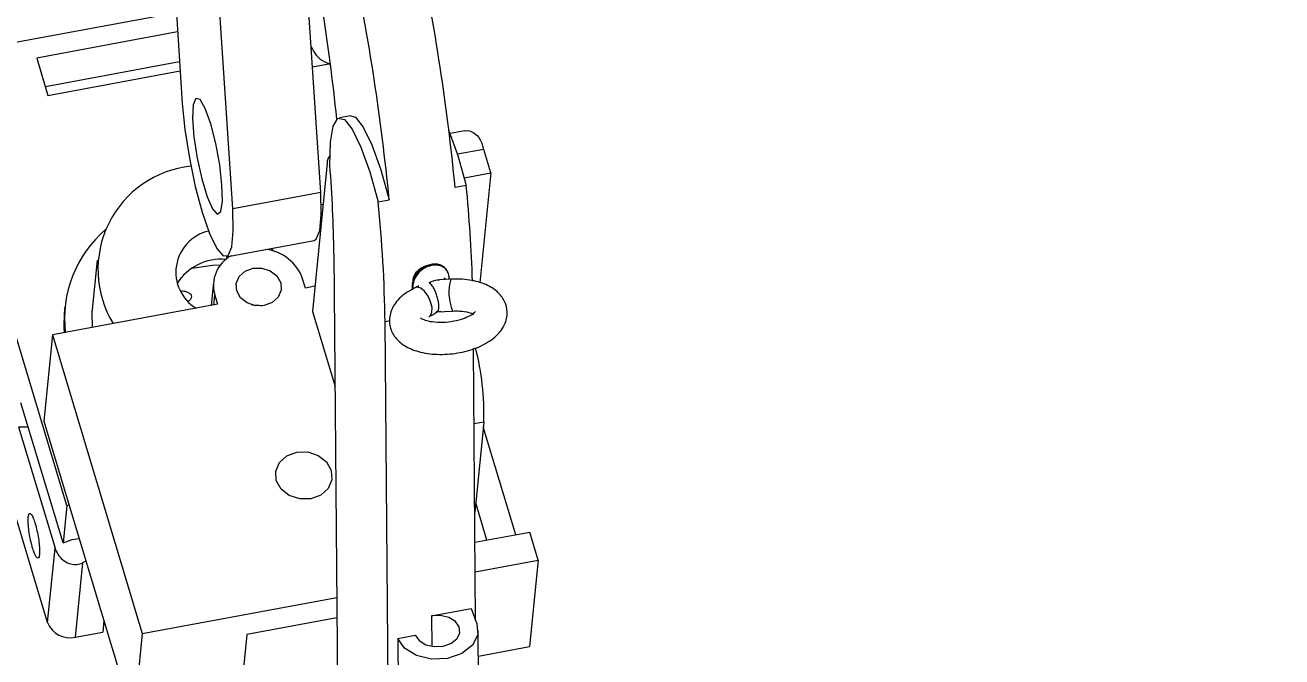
# Model space of a CAD drawing. Header units: millimetres. Extents: x 0 to 1189, y 0 to 841.
# Drawn here: x 633.85 to 644.91, y 571.55 to 577.11 of the extents above; entities that cross this region are included whole.
import ezdxf

# ---------------------------------------------------------------- set-up
doc = ezdxf.new("R2010")
doc.units = ezdxf.units.MM
doc.layers.get('0').update_dxf_attribs({"lineweight": 18})
doc.layers.add('尺寸线层', color=3, linetype='Continuous', lineweight=18)
doc.dimstyles.new('ISO-25', dxfattribs={"dimtxt": 2.5, "dimasz": 2.5, "dimexe": 1.25, "dimexo": 0.625, "dimtad": 1, "dimtxsty": 'Standard', "dimcen": 2.5, "dimdle": 5, "dimadec": 0, "dimazin": 0, "dimtfac": 1, "dimtmove": 0, "dimatfit": 3, "dimfxl": 1, "dimarcsym": 0})

# ---------------------------------------------------------------- blocks, each defined once
blk = doc.blocks.new('*X16')
at = {"layer": '尺寸线层', "linetype": 'Continuous'}
for points in [[(668.669, 617.13), (668.63, 612.994), (667.291, 613.23)], [(655.16, 540.519), (656.538, 544.419), (655.199, 544.655)]]:
    blk.add_hatch(color=0, dxfattribs=at).paths.add_polyline_path(points, flags=0)
at = {"layer": '尺寸线层', "color": 0, "linetype": 'Continuous'}
for p, q in [((666.554, 617.503), (670.638, 616.783)), ((668.669, 617.13), (655.16, 540.519)), ((625.228, 545.797), (657.13, 540.172))]:
    blk.add_line(p, q, dxfattribs=at)
at = {"layer": '尺寸线层', "color": 0, "insert": (658.421, 579.44), "char_height": 3.5, "width": 28.93855, "attachment_point": 5, "rotation": 80.0001}
blk.add_mtext('388,96', dxfattribs=at)

msp = doc.modelspace()

# ---------------------------------------------------------------- linework, layer by layer
at = {"color": 7, "linetype": 'Continuous', "lineweight": 15}
for p, q in [((635.0511, 579.1777), (635.2318, 576.4189)), ((636.4497, 575.635), (636.2817, 578.2002)), ((635.6757, 575.4919), (635.5076, 578.0571)), ((633.0309, 576.8207), (635.1795, 577.2178)), ((635.1907, 577.0466), (633.951, 576.8175)), ((633.951, 576.8175), (634.0497, 576.4893)), ((635.2079, 576.7834), (634.0269, 576.5651)), ((636.5351, 576.7655), (636.3776, 576.7363)), ((634.0497, 576.4893), (635.2131, 576.7043)), ((636.7111, 576.3103), (636.6143, 576.2924)), ((637.7188, 576.1766), (637.5877, 576.1524)), ((637.9472, 575.8083), (637.8855, 576.0138)), ((634.2153, 572.882), (633.3055, 575.9073)), ((636.5072, 575.8923), (636.3771, 574.5894)), ((637.7118, 575.7647), (637.9472, 575.8083)), ((637.9472, 575.8083), (637.8504, 574.8389)), ((637.7297, 575.6958), (637.633, 575.6779)), ((636.4497, 575.635), (635.6757, 575.4919)), ((636.9557, 575.5528), (637.0524, 575.5706)), ((636.4545, 575.5302), (636.4714, 575.5334)), ((635.6173, 575.0704), (636.3913, 575.2135)), ((636.0356, 575.1178), (636.0152, 575.144)), ((634.4813, 575.0386), (634.4379, 574.6043)), ((636.566, 575.0926), (636.5978, 571.2444)), ((636.3155, 574.7942), (636.2908, 574.8763)), ((637.5512, 574.8699), (637.5335, 574.8818)), ((637.5668, 574.9369), (637.562, 574.9461)), ((635.5058, 574.8445), (635.4855, 574.6408)), ((636.3991, 574.8097), (636.3155, 574.7942)), ((637.2864, 574.7993), (637.2851, 574.7986)), ((637.5946, 574.8721), (637.4941, 574.867)), ((635.5168, 574.7332), (635.5415, 574.6512)), ((635.5415, 574.6512), (634.0901, 574.3829)), ((634.1991, 574.6282), (634.1937, 574.5739)), ((636.3771, 574.5894), (636.5756, 573.9293)), ((637.467, 574.5853), (637.6087, 574.5924)), ((637.0552, 569.6996), (637.0156, 574.4964)), ((634.0901, 574.3829), (634.0142, 573.6229)), ((634.0901, 574.3829), (634.8797, 571.7571)), ((637.8125, 571.8705), (637.7928, 574.2617)), ((634.1825, 572.5541), (633.8124, 573.7849)), ((633.7911, 573.5722), (634.1119, 572.5054)), ((634.0142, 573.6229), (634.8038, 570.9971)), ((637.8839, 573.615), (637.8047, 572.8214)), ((638.1653, 572.6243), (637.8798, 573.5737)), ((634.0466, 571.8518), (633.5392, 573.5391)), ((637.9117, 572.5774), (637.8131, 572.9054)), ((634.2153, 572.882), (634.1825, 572.5541)), ((634.2359, 572.8858), (634.2153, 572.882)), ((637.8069, 572.558), (638.2889, 572.6471)), ((638.3629, 572.4009), (638.2889, 572.6471)), ((634.0466, 571.8518), (634.1119, 572.5054)), ((634.3548, 572.3771), (634.2895, 571.7235)), ((634.3843, 572.3922), (634.3548, 572.3771)), ((637.809, 572.2986), (638.3629, 572.4009)), ((638.3629, 572.4009), (638.287, 571.6409)), ((634.8797, 571.7571), (636.5909, 572.0734)), ((636.5924, 571.8928), (635.7989, 571.7461)), ((637.4246, 571.9109), (637.7729, 571.9753)), ((637.7729, 571.9753), (637.8234, 571.8417)), ((634.5415, 571.8695), (634.5314, 571.7682)), ((637.8387, 571.3469), (637.8351, 571.7803)), ((634.2895, 571.7235), (634.5314, 571.7682)), ((634.8797, 571.7571), (634.8038, 570.9971)), ((635.7989, 571.7461), (635.7414, 571.1704)), ((637.1268, 571.7129), (637.2816, 571.7416)), ((637.1268, 571.7129), (637.1304, 571.2796)), ((637.8369, 571.5577), (638.287, 571.6409))]:
    msp.add_line(p, q, dxfattribs=at)
at = {"color": 8, "linetype": 'Continuous', "lineweight": 15}
for p, q in [((637.8855, 576.0138), (637.6519, 575.9706)), ((635.508, 574.645), (635.5168, 574.7332)), ((637.5072, 574.5873), (637.4626, 574.5791)), ((637.06, 574.5047), (637.0156, 574.4964)), ((637.8839, 573.615), (637.7982, 573.5991)), ((637.4246, 571.9109), (637.4268, 571.6429))]:
    msp.add_line(p, q, dxfattribs=at)
at = {"color": 7, "linetype": 'Continuous', "lineweight": 15}
for points in [[(635.3284, 576.4053), (635.3226, 576.2869), (635.3346, 576.1238), (635.3626, 575.9379), (635.4029, 575.7544), (635.4501, 575.598), (635.4978, 575.4899), (635.5395, 575.4447), (635.5697, 575.4684), (635.5842, 575.558), (635.581, 575.7012), (635.5607, 575.8787), (635.5259, 576.0666), (635.4814, 576.2395), (635.4331, 576.374), (635.3876, 576.452), (635.3511, 576.4629), (635.3284, 576.4053)], [(635.2318, 576.4189), (635.2547, 576.1876), (635.2937, 575.9375), (635.3457, 575.6888), (635.4065, 575.4617), (635.4711, 575.2746), (635.5342, 575.1427), (635.5909, 575.0766), (635.6364, 575.0817), (635.6671, 575.1576), (635.6806, 575.2981), (635.6757, 575.4919)], [(636.53, 575.8734), (636.5346, 576.0781), (636.5588, 576.2192), (636.6011, 576.2874), (636.6586, 576.2782), (636.7275, 576.1922), (636.8034, 576.035), (636.8811, 575.8171), (636.9557, 575.5528)], [(636.7111, 576.3103), (636.7553, 576.2961), (636.8243, 576.21), (636.9001, 576.0529), (636.9779, 575.835), (637.0524, 575.5706)], [(637.5779, 576.1767), (637.6552, 575.9602), (637.7297, 575.6958)], [(636.3913, 575.2135), (636.4105, 575.2248), (636.4412, 575.3007), (636.4546, 575.4412), (636.4497, 575.635)], [(635.3152, 574.9685), (635.4961, 574.9966), (635.5691, 574.9978)], [(635.8545, 574.9689), (635.9323, 574.9701), (636.0058, 574.9461), (636.0637, 574.9006), (636.0973, 574.8405), (636.1015, 574.775), (636.0755, 574.714), (636.0235, 574.6668), (635.9532, 574.6406), (635.8754, 574.6394), (635.8019, 574.6634), (635.7439, 574.7089), (635.7103, 574.769), (635.7062, 574.8345), (635.7321, 574.8955), (635.7842, 574.9427), (635.8545, 574.9689)], [(634.1937, 574.5739), (634.1892, 574.4463), (634.1916, 574.4017)], [(634.4379, 574.6043), (634.4363, 574.5859), (634.4374, 574.4471)], [(635.8447, 574.6462), (635.9049, 574.6435), (635.9305, 574.6376)], [(636.3623, 572.9406), (636.265, 572.9391), (636.1731, 572.9691), (636.1007, 573.0259), (636.0587, 573.101), (636.0535, 573.183), (636.0859, 573.2592), (636.151, 573.3182), (636.2389, 573.3509), (636.3361, 573.3524), (636.428, 573.3224), (636.5004, 573.2656), (636.5425, 573.1905), (636.5476, 573.1086), (636.5152, 573.0323), (636.4501, 572.9733), (636.3623, 572.9406)], [(634.1825, 572.5541), (634.2637, 572.5815), (634.3246, 572.5906)], [(637.2816, 571.7416), (637.3156, 571.6931), (637.374, 571.6576), (637.4477, 571.6402), (637.5256, 571.6437), (637.5958, 571.6676), (637.6476, 571.7081), (637.6732, 571.7592), (637.6686, 571.8131), (637.6345, 571.8615), (637.5762, 571.8971), (637.5025, 571.9144), (637.4246, 571.9109)], [(637.8234, 571.8417), (637.8317, 571.7448), (637.7857, 571.6528), (637.6924, 571.5798), (637.566, 571.5368), (637.4258, 571.5305), (637.2931, 571.5617), (637.1881, 571.6258), (637.1268, 571.7129)]]:
    msp.add_lwpolyline(points, dxfattribs=at)
at = {"color": 8, "linetype": 'Continuous', "lineweight": 15}
for points in [[(637.4043, 574.5453), (637.4145, 574.5528), (637.4279, 574.5816), (637.4288, 574.6243), (637.4169, 574.6742), (637.3942, 574.7239), (637.3639, 574.7657), (637.3309, 574.7932), (637.3, 574.8024), (637.2864, 574.7993)], [(633.7911, 573.5722), (633.8731, 573.5747), (633.8755, 573.5751)]]:
    msp.add_lwpolyline(points, dxfattribs=at)
at = {"color": 7, "linetype": 'Continuous', "lineweight": 15}
for centre, radius, start, end in [((615.8112, 574.0999), 20.8944, 5.98954, 11.53578), ((616.8305, 573.6126), 20.9048, 5.6698, 11.5254), ((616.2522, 573.5057), 20.9025, 5.66948, 11.52572), ((636.6804, 575.6521), 1.2581, 16.70612, 18.56955), ((636.5855, 575.9009), 0.0788, 135.46934, 186.20465), ((625.1826, 574.9594), 11.3842, 0.67044, 4.60507), ((635.4049, 574.9565), 0.9154, 96.12696, 211.27148), ((624.8191, 574.4204), 12.9735, 1.91858, 5.6417), ((624.6965, 574.3275), 12.3203, 0.78578, 5.7076), ((635.2307, 574.5232), 1.0353, 130.65099, 186.62971), ((635.5461, 574.9336), 0.3711, 102.94806, 238.72791), ((635.9184, 574.7413), 0.3961, 19.91989, 83.24121), ((635.5746, 574.5861), 0.4619, 84.84222, 147.91108), ((635.8067, 574.8148), 0.3012, 118.92291, 195.72532), ((635.5808, 573.6915), 2.3044, 358.09793, 14.52661), ((634.2427, 571.9289), 0.2107, 201.45642, 282.83565)]:
    msp.add_arc(centre, radius, start, end, dxfattribs=at)
at = {"color": 8, "linetype": 'Continuous', "lineweight": 15}
msp.add_arc((638.0077, 574.7523), 0.4301, 163.83415, 201.8278, dxfattribs=at)
at = {"color": 7, "linetype": 'Continuous', "lineweight": 15}
for points, knots in [([(636.366, 576.9133), (636.3792, 576.8895), (636.4063, 576.8406), (636.4668, 576.7892), (636.5135, 576.7711), (636.5304, 576.7646)], [0, 0, 0, 0, 0.08634797, 0.17681663, 0.2281147, 0.2281147, 0.2281147, 0.2281147]), ([(637.7192, 576.1744), (637.7217, 576.1756), (637.7416, 576.1852), (637.7945, 576.1665), (637.8466, 576.1186), (637.8668, 576.0684), (637.8731, 576.0527)], [0, 0, 0, 0, 0.01098129, 0.09069243, 0.17632989, 0.21523172, 0.21523172, 0.21523172, 0.21523172]), ([(637.5605, 574.9453), (637.5577, 574.9513), (637.5496, 574.9681), (637.5241, 574.988), (637.4875, 575.0033), (637.445, 575.0067), (637.3999, 574.9987), (637.3558, 574.9794), (637.3165, 574.9493), (637.2842, 574.9109), (637.2622, 574.8664), (637.2516, 574.8209), (637.2544, 574.792), (637.2557, 574.779)], [0, 0, 0, 0, 0.02479519, 0.06986405, 0.11439951, 0.15999233, 0.20492779, 0.24957874, 0.29518143, 0.33997289, 0.38475504, 0.43036123, 0.46752988, 0.46752988, 0.46752988, 0.46752988]), ([(637.5769, 574.8712), (637.5772, 574.8725), (637.5814, 574.8864), (637.5772, 574.9131), (637.5639, 574.9466), (637.538, 574.9732), (637.503, 574.9911), (637.4618, 574.9978), (637.4172, 574.9929), (637.3723, 574.9766), (637.3314, 574.9493), (637.297, 574.9129), (637.272, 574.8699), (637.2583, 574.8256), (637.259, 574.7969), (637.2593, 574.7843)], [0, 0, 0, 0, 0.00456664, 0.04770173, 0.09181859, 0.13593766, 0.17907286, 0.22326552, 0.2672931, 0.31045748, 0.35470721, 0.39863156, 0.44185074, 0.48613883, 0.52085563, 0.52085563, 0.52085563, 0.52085563]), ([(637.376, 574.9862), (637.3751, 574.9861), (637.3591, 574.9839), (637.3294, 574.9678), (637.2929, 574.9394), (637.2688, 574.903), (637.2579, 574.8722), (637.2605, 574.8561), (637.2611, 574.8522)], [0, 0, 0, 0, 0.00264814, 0.04591291, 0.08923216, 0.13276763, 0.17668772, 0.1910728, 0.1910728, 0.1910728, 0.1910728]), ([(635.22, 574.7693), (635.2239, 574.7694), (635.247, 574.7698), (635.2775, 574.76), (635.3043, 574.7429), (635.3142, 574.7221), (635.3085, 574.7009), (635.2965, 574.6848), (635.2863, 574.6775), (635.2843, 574.676)], [0, 0, 0, 0, 0.0087891, 0.05093475, 0.08528839, 0.11166634, 0.13823983, 0.16104728, 0.16687896, 0.16687896, 0.16687896, 0.16687896]), ([(637.2864, 574.7993), (637.2603, 574.7858), (637.189, 574.7491), (637.1048, 574.6723), (637.0517, 574.5635), (637.0528, 574.4503), (637.1022, 574.354), (637.1886, 574.2802), (637.3111, 574.2289), (637.4728, 574.2054), (637.655, 574.2175), (637.8299, 574.2654), (637.9683, 574.3419), (638.0585, 574.4393), (638.0973, 574.5506), (638.0828, 574.66), (638.0239, 574.7502), (637.9298, 574.8183), (637.8001, 574.8628), (637.6787, 574.8751), (637.6082, 574.8726), (637.5946, 574.8721)], [0, 0, 0, 0, 0.0852708, 0.232486, 0.3567698, 0.4686831, 0.5819358, 0.695531, 0.832491, 0.9882281, 1.144919, 1.3022389, 1.4649386, 1.6048782, 1.7237474, 1.8349922, 1.9454961, 2.0636352, 2.2057064, 2.3560494, 2.3919499, 2.3919499, 2.3919499, 2.3919499]), ([(637.3116, 574.8142), (637.3118, 574.8145), (637.3127, 574.8156), (637.3053, 574.8088), (637.2927, 574.8024), (637.2864, 574.7993)], [0, 0, 0, 0, 0.005107242, 0.017881757, 0.030499018, 0.030499018, 0.030499018, 0.030499018]), ([(637.4034, 574.844), (637.4037, 574.8441), (637.4337, 574.8555), (637.4665, 574.869), (637.4927, 574.8665), (637.4941, 574.8663)], [0, 0, 0, 0, 0.000929804, 0.08894204, 0.094045421, 0.094045421, 0.094045421, 0.094045421]), ([(637.4668, 574.5879), (637.4716, 574.588), (637.4826, 574.5882), (637.4896, 574.6106), (637.49, 574.6451), (637.4839, 574.6855), (637.473, 574.7274), (637.4576, 574.769), (637.4373, 574.8077), (637.4186, 574.8311), (637.4067, 574.8415), (637.4036, 574.8438), (637.4034, 574.844)], [0, 0, 0, 0, 0.03082963, 0.07111979, 0.10596978, 0.13794768, 0.16931907, 0.20195912, 0.23743671, 0.2771823, 0.29035615, 0.29117214, 0.29117214, 0.29117214, 0.29117214]), ([(637.8118, 574.5873), (637.812, 574.5882), (637.8132, 574.5923), (637.8021, 574.5751), (637.7655, 574.5504), (637.7041, 574.522), (637.6203, 574.4995), (637.5233, 574.4886), (637.4339, 574.4934), (637.3695, 574.5082), (637.3318, 574.5271), (637.3292, 574.5302), (637.3279, 574.5317)], [0, 0, 0, 0, 0.01306045, 0.06185151, 0.11151694, 0.16637352, 0.22820821, 0.29480851, 0.36247425, 0.41873852, 0.46834422, 0.51684706, 0.51684706, 0.51684706, 0.51684706]), ([(637.404, 574.5452), (637.4288, 574.556), (637.4562, 574.5679), (637.4751, 574.5879), (637.4769, 574.5898)], [0, 0, 0, 0, 0.077802261, 0.08607184, 0.08607184, 0.08607184, 0.08607184]), ([(637.6087, 574.5924), (637.6299, 574.5928), (637.6821, 574.5939), (637.7524, 574.5828), (637.7831, 574.5704), (637.7966, 574.5649)], [0, 0, 0, 0, 0.05250013, 0.12987614, 0.19155047, 0.19155047, 0.19155047, 0.19155047]), ([(633.9148, 572.507), (633.9205, 572.4897), (633.9318, 572.4552), (633.9485, 572.4248), (633.9625, 572.415), (633.9723, 572.4281), (633.9769, 572.4622), (633.9757, 572.5137), (633.9689, 572.5766), (633.9572, 572.6439), (633.942, 572.708), (633.9249, 572.7617), (633.9079, 572.7989), (633.8929, 572.8155), (633.8816, 572.8095), (633.8753, 572.7816), (633.8746, 572.735), (633.8797, 572.675), (633.89, 572.6084), (633.9026, 572.5501), (633.9114, 572.519), (633.9148, 572.507)], [0, 0, 0, 0, 0.04470136, 0.08939695, 0.13409385, 0.17879152, 0.22349177, 0.26819198, 0.31289054, 0.35758456, 0.40227923, 0.44698238, 0.49167974, 0.53637618, 0.5810753, 0.62577194, 0.67046856, 0.71516729, 0.75986379, 0.80456107, 0.8325352, 0.8325352, 0.8325352, 0.8325352]), ([(634.1119, 572.5054), (634.1191, 572.4875), (634.1336, 572.4518), (634.1777, 572.4027), (634.2315, 572.3702), (634.2899, 572.3597), (634.3303, 572.3666), (634.3505, 572.3753), (634.3548, 572.3771)], [0, 0, 0, 0, 0.06256491, 0.12493238, 0.19168717, 0.24370485, 0.29583222, 0.30960901, 0.30960901, 0.30960901, 0.30960901])]:
    msp.add_open_spline(points, degree=3, knots=knots, dxfattribs=at)

# ---------------------------------------------------------------- dimensions: what is measured, and where the dimension line sits
at = {"layer": '尺寸线层'}
dim = msp.add_linear_dim(base=(655.1602, 540.5189), p1=(666.5541, 617.5027), p2=(625.2283, 545.7966), angle=80.00005, dimstyle='ISO-25', override={"dimtxt": 3.5, "dimasz": 4.08, "dimexe": 2, "dimexo": 0, "dimgap": 1.524, "dimlfac": 5, "dimzin": 0, "dimsah": 1, "dimdle": 8.16, "dimadec": 2, "dimtfill": 1, "dimtolj": 1, "dimtzin": 8}, dxfattribs=at)
dim.commit()
dim.dimension.update_dxf_attribs({"geometry": '*X16', "text_midpoint": (658.4206, 579.4404)})

doc.saveas('drawing.dxf')
